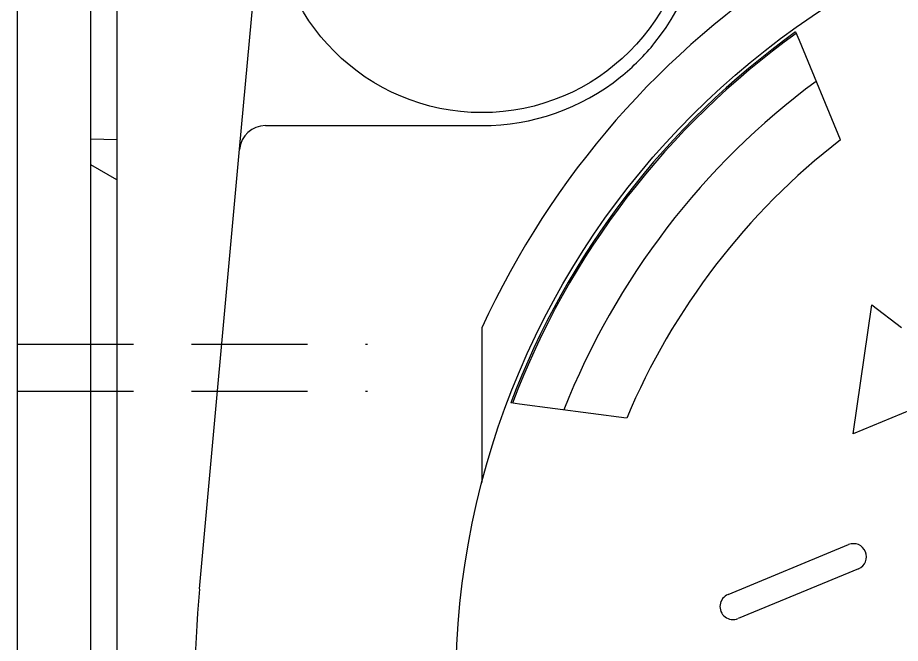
# Model space of a CAD drawing. Extents: x 55 to 320, y 62 to 485.
# Drawn here: x 60.38 to 77.3, y 104.55 to 116.55 of the extents above; entities that cross this region are included whole.
import ezdxf

# ---------------------------------------------------------------- set-up
doc = ezdxf.new("R2010")
doc.units = 0
doc.header["$MEASUREMENT"] = 0
doc.linetypes.add('HIDDEN', pattern=[9.525, 6.35, -3.175])
doc.layers.get('0').update_dxf_attribs({"linetype": 'CONTINUOUS'})
doc.layers.add('FR_QBM1_G14_40U', color=7, linetype='CONTINUOUS')

msp = doc.modelspace()

# ---------------------------------------------------------------- linework, layer by layer
at = {"color": 5, "linetype": 'HIDDEN', "ltscale": 0.35}
for p, q in [((60.379, 110.284), (67.088, 110.284)), ((60.379, 109.384), (67.088, 109.384))]:
    msp.add_line(p, q, dxfattribs=at)
at = {"layer": 'FR_QBM1_G14_40U', "color": 5, "linetype": 'Continuous'}
for p, q in [((60.379, 82.738), (60.379, 124.717)), ((61.779, 82.727), (61.779, 124.727)), ((62.279, 124.727), (62.279, 82.727)), ((64.633, 114.023), (65.096, 119.109)), ((75.294, 116.274), (75.359, 116.117)), ((75.359, 116.117), (76.148, 114.211)), ((65.131, 114.477), (69.279, 114.477)), ((61.779, 114.227), (62.279, 114.21)), ((63.864, 105.589), (64.633, 114.023)), ((62.279, 113.439), (61.779, 113.727)), ((76.397, 108.568), (76.757, 111.042)), ((76.757, 111.042), (77.323, 110.602)), ((69.279, 110.601), (69.279, 107.632)), ((78.707, 109.525), (76.397, 108.568)), ((70.003, 109.137), (69.834, 109.159)), ((72.048, 108.868), (70.003, 109.137)), ((73.998, 105.482), (76.307, 106.439)), ((76.499, 105.977), (74.189, 105.02))]:
    msp.add_line(p, q, dxfattribs=at)
for centre, radius in [((69.279, 118.727), 4), ((84.279, 103.727), 15.5)]:
    msp.add_circle(centre, radius, dxfattribs=at)
for centre, radius, start, end in [((84.279, 103.727), 16.5, 24.62, 155.38), ((69.279, 118.727), 4.25, 321.2894, 0), ((84.279, 103.727), 15.432, 125.6085, 159.3915), ((84.279, 103.727), 15.401, 125.636, 159.364), ((69.279, 118.727), 4.25, 308.7106, 321.2894), ((69.279, 118.727), 4.25, 270, 308.7106), ((84.279, 103.727), 14.436, 126.5309, 158.4691), ((65.131, 113.977), 0.5, 90, 174.7905), ((84.279, 103.727), 13.26, 127.7965, 157.2035), ((76.403, 106.208), 0.25, 292.5, 112.5), ((84.279, 103.727), 20.5, 174.7905, 185.2095), ((74.093, 105.251), 0.25, 112.5, 292.5)]:
    msp.add_arc(centre, radius, start, end, dxfattribs=at)

doc.saveas('drawing.dxf')
